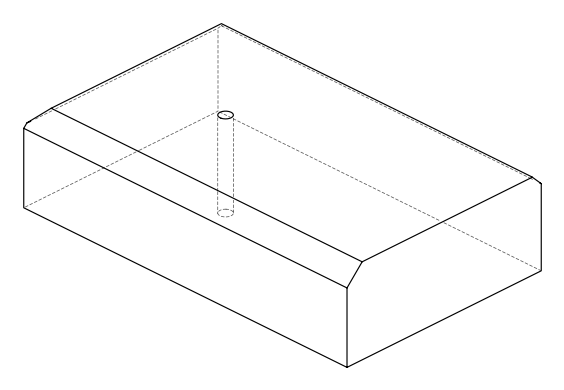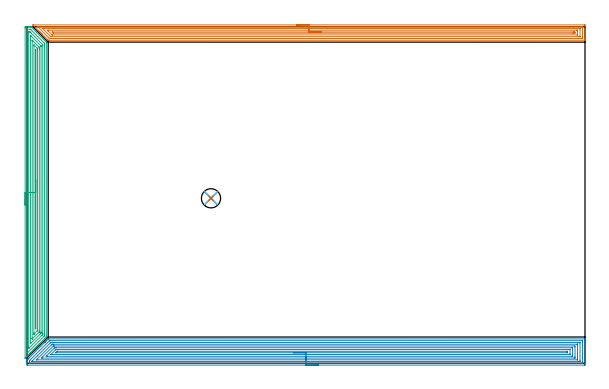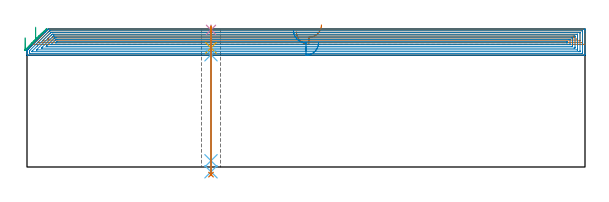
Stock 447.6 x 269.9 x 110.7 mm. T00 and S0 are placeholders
(PLAN: 7 operations, 4 tool changes, 61.6 min)
(1 AREA_MILL | FG_CHAMFER_SURFACE | UGT0205_001 | 17.69 min | 33812 mm3)
(2 AREA_MILL_1 | FG_CHAMFER_SURFACE_1 | UGT0205_001 | 28.5 min | 98673 mm3)
(3 AREA_MILL_2 | FG_CHAMFER_SURFACE_2 | UGT0205_001 | 14.33 min | 35870 mm3)
(4 SPOT_DRILL | STEP1HOLE | NXT0321_9005460120000 | 0.03 min | 46 mm3)
(5 DRILL_BLIND_HOLE_INTO_CENTER | STEP1HOLE | NXT0301_072 | 0.07 min | 1066 mm3)
(6 GUN_DRILL_THROUGH_HOLE | STEP1HOLE | UGT0307_007 | 0.55 min | 7560 mm3)
(7 DRILL_TO_ENLARGE_THROUGH_HOLE | STEP1HOLE | UGT0301_284 | 0.48 min | 11905 mm3)
(TOOL UGT0205_001 | Chamfer Mill 20 x 3 x 45 deg. | D20 FL50 Z2)
(TOOL NXT0321_9005460120000 | NC Spot Drill, 142deg, 12mm, Carbide, Uncoated | D12 PA142 FL30 Z2)
(TOOL NXT0301_072 | Carbide Drill 10.1mm [860.1-1010-051A1-MM 2214] | D10.1 PA140 FL71 Z2)
(TOOL UGT0307_007 | Gun Drill 10 mm | D10 PA130 FL24 Z1)
(TOOL UGT0301_284 | Twist Drill 15.4 mm | D15.4 PA118 FL120 Z2)
(OP 1 AREA_MILL)
G17 G21 G94 G90
T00 M6
G54
G17 G0 G90 X216.15 Y271.4 S1061 M3
G43 Z120.7 H0
Z108.4
G94 G1 X216.188 Z107.528 F250.
X216.302 Z106.663
X216.491 Z105.812
X216.753 Z104.98
X217.087 Z104.174
X217.49 Z103.4
X217.958 Z102.664
X218.49 Z101.972
X219.079 Z101.329
X219.722 Z100.739
X220.414 Z100.208
X221.15 Z99.74
X221.924 Z99.337
X222.73 Z99.003
X223.562 Z98.741
X224.413 Z98.552
X225.278 Z98.438
X226.15 Z98.4
X446.973 Y271.399 Z98.401
X447.406 Y271.396 Z98.402
X447.59 Y271.392 Z98.406
X447.595 Y270.97 Z98.828
X447.6 Y270.352 Z99.445
Y262.17 Z107.624
Y260.765 Z109.031
Y260.41 Z109.385
Y259.7 Z110.099
Y259.447 Z110.352
X447.599 Y259.096 Z110.694
X447.42 Y259.1 Z110.7
X17.843
X17.038 Y259.105 Z110.695
X16.999 Y259.107 Z110.692
X16.95 Y259.152 Z110.647
X16.569 Y259.53 Z110.268
X16.503 Y259.597 Z110.202
X12.168 Y263.93 Z105.866
X12.032 Y264.067 Z105.731
X11.868 Y264.231 Z105.567
X11.728 Y264.37 Z105.426
X11.585 Y264.514 Z105.284
X11.435 Y264.664 Z105.133
X11.288 Y264.81 Z104.985
X11.138 Y264.961 Z104.837
X11.001 Y265.097 Z104.7
X10.848 Y265.25 Z104.545
X10.691 Y265.408 Z104.39
X10.568 Y265.531 Z104.267
X10.407 Y265.69 Z104.105
X10.244 Y265.855 Z103.943
X5.077 Y271.023 Z98.776
X4.88 Y271.222 Z98.578
X4.719 Y271.393 Z98.406
X4.88 Y271.4 Z98.4
X226.15
Y269.986 Z99.814
X445.291 Y269.985 Z99.815
X445.555 Y269.98 Z99.82
X445.582 Y269.979 Z99.821
X445.59 Y269.965 Z99.835
X445.596 Y269.93 Z99.87
X445.598 Y269.896 Z99.904
X445.6 Y269.681 Z100.119
Y269.21 Z100.59
Y261.762 Z108.038
X445.597 Y261.29 Z108.51
X445.59 Y260.891 Z108.909
X445.569 Y260.521 Z109.279
X445.185 Y260.516 Z109.284
X445.078 Y260.515 Z109.285
X18.631
X18.238 Y260.519 Z109.281
X18.046 Y260.521 Z109.279
X17.844 Y260.713 Z109.087
X17.261 Y261.29 Z108.51
X16.95 Y261.6 Z108.2
X8.903 Y269.647 Z100.153
X8.661 Y269.892 Z99.908
X8.621 Y269.935 Z99.865
X8.587 Y269.974 Z99.826
X8.627 Y269.979 Z99.821
X8.903 Y269.984 Z99.816
X9.01 Y269.985 Z99.815
X226.15 Y269.986 Z99.814
Y268.572 Z101.228
X443.397 Y268.571 Z101.229
X443.478 Y268.57 Z101.23
X443.543 Y268.568 Z101.232
X443.579 Y268.565 Z101.235
X443.59 Y268.529 Z101.271
X443.595 Y268.33 Z101.47
X443.599 Y268.131 Z101.669
Y262.17 Z107.63
X443.598 Y261.972 Z107.828
X443.592 Y261.943 Z107.857
X443.588 Y261.935 Z107.865
X443.579 Y261.933 Z107.867
X443.519 Y261.93 Z107.87
X443.397 Y261.929 Z107.871
X442.748 Y261.928 Z107.872
X19.632 Y261.929 Z107.871
X19.386 Y261.93 Z107.87
X19.222 Y261.932 Z107.868
X19.095 Y261.935 Z107.865
X19.035 Y261.977 Z107.823
X18.832 Y262.17 Z107.63
X18.738 Y262.262 Z107.538
X12.671 Y268.33 Z101.47
X12.479 Y268.524 Z101.276
X12.444 Y268.568 Z101.232
X12.446
X12.479 Y268.569 Z101.231
X13.128 Y268.571 Z101.229
X13.373 Y268.572 Z101.228
X226.15
Y267.157 Z102.643
X441.012
X441.456 Y267.155 Z102.645
X441.547 Y267.153 Z102.647
X441.582 Y267.151 Z102.649
X441.59 Y267.112 Z102.688
X441.593 Y267.006 Z102.794
X441.6 Y266.578 Z103.222
Y263.939 Z105.861
X441.599 Y263.494 Z106.306
X441.597 Y263.385 Z106.415
X441.594 Y263.359 Z106.441
X441.59 Y263.351 Z106.449
X441.581 Y263.349 Z106.451
X441.51 Y263.345 Z106.455
X441.311 Y263.343 Z106.457
X20.526
X20.226 Y263.345 Z106.455
X20.155 Y263.347 Z106.453
X20.122 Y263.349 Z106.451
X20.002 Y263.459 Z106.341
X19.751 Y263.701 Z106.099
X19.632 Y263.817 Z105.983
X16.95 Y266.501 Z103.299
X16.885 Y266.57 Z103.23
X16.36 Y267.15 Z102.65
X16.95 Y267.155 Z102.645
X17.248 Y267.157 Z102.643
X226.15
Y265.743 Z104.057
X438.032
X438.875 Y265.741 Z104.059
X438.926 Y265.738 Z104.062
X439.59 Y265.69 Z104.11
X439.595 Y265.032 Z104.768
X439.59 Y264.81 Z104.99
X438.976 Y264.761 Z105.039
X438.926 Y264.76 Z105.04
X438.086 Y264.757 Z105.043
X21.42
X21.366 Y264.759 Z105.041
X21.259 Y264.764 Z105.036
X21.134 Y264.776 Z105.024
X21.097 Y264.81 Z104.99
X20.526 Y265.375 Z104.425
X20.216 Y265.69 Z104.11
X20.181 Y265.729 Z104.072
X20.31 Y265.736 Z104.064
X20.418 Y265.741 Z104.059
X20.472 Y265.743 Z104.057
X20.526
X226.15
X227.022 Z104.095
X227.886 Z104.209
X228.738 Z104.398
X229.57 Z104.66
X230.376 Z104.994
X231.15 Z105.397
X231.886 Z105.865
X232.578 Z106.396
X233.221 Z106.986
X233.81 Z107.629
X234.341 Z108.321
X234.81 Z109.057
X235.213 Z109.831
X235.547 Z110.637
X235.809 Z111.469
X235.998 Z112.32
X236.112 Z113.185
X236.15 Z114.057
G0 Z120.7
M5
M2
(OP 2 AREA_MILL_1)
G17 G21 G94 G90
T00 M6
G54
G17 G0 G90 X233.8 Y-1.5 S1061 M3
G43 Z120.7 H0
Z99.7
G94 G1 X233.762 Z98.828 F250.
X233.648 Z97.964
X233.459 Z97.112
X233.197 Z96.28
X232.863 Z95.474
X232.46 Z94.7
X231.991 Z93.964
X231.46 Z93.272
X230.871 Z92.629
X230.228 Z92.04
X229.536 Z91.508
X228.8 Z91.04
X228.026 Z90.637
X227.22 Z90.303
X226.388 Z90.041
X225.536 Z89.852
X224.671 Z89.738
X223.8 Z89.7
X0.61 Y-1.499 Z89.701
X0.205 Y-1.495 Z89.702
X0.01 Y-1.491 Z89.704
X0. Y-1.097 Z90.098
Y0.338 Z91.534
Y0.659 Z91.855
Y1.302 Z92.501
Y2.415 Z93.614
X0.001 Y2.494 Z93.692
X0.015 Y2.515 Z93.715
X0.106 Y2.606 Z93.806
X0.206 Y2.708 Z93.904
X0.791 Y3.293 Z94.489
X0.907 Y3.408 Z94.607
X1.148 Y3.649 Z94.848
X1.307 Y3.808 Z95.007
X1.669 Y4.171 Z95.367
X13.35 Y15.85 Z107.049
X14.254 Y16.756 Z107.953
X14.299 Y16.799 Z107.998
X14.501 Y17.001 Z108.2
X14.547 Y17.048 Z108.245
X14.596 Y17.097 Z108.296
X14.789 Y17.289 Z108.488
X14.84 Y17.341 Z108.538
X15.134 Y17.634 Z108.834
X15.787 Y18.287 Z109.486
X16.679 Y19.18 Z110.378
X16.853 Y19.352 Z110.547
X17.006 Y19.502 Z110.683
X17.572 Y19.5 Z110.7
X447.437
X447.59 Y19.498 Z110.689
X447.597 Y19.355 Z110.548
X447.6 Y19.205 Z110.404
Y18.862 Z110.061
Y18.219 Z109.414
Y17.02 Z108.216
Y16.463 Z107.657
Y8.4 Z99.598
Y-0.818 Z90.379
X447.596 Y-1.097 Z90.1
X447.59 Y-1.492 Z89.705
X447.396 Y-1.496 Z89.703
X446.99 Y-1.5 Z89.7
X223.8
Y-0.086 Z91.114
X2.26
X2.041 Y-0.084 Z91.116
X2.015 Y-0.082 Z91.118
X2.009 Y-0.08 Z91.12
X2.006 Y-0.073 Z91.127
X2.002 Y-0.042 Z91.158
X2. Y1.048 Z92.248
X2.001 Y1.537 Z92.737
X2.004 Y1.922 Z93.122
X2.01 Y2.046 Z93.246
X2.375 Y2.425 Z93.625
X17.874 Y17.923 Z109.123
X17.96 Y18.006 Z109.206
X18.015 Y18.055 Z109.255
X18.044 Y18.079 Z109.279
X18.601 Y18.086 Z109.286
X445.34
X445.559 Y18.084 Z109.284
X445.585 Y18.082 Z109.282
X445.591 Y18.08 Z109.28
X445.594 Y18.073 Z109.273
X445.598 Y18.042 Z109.242
X445.6 Y18.012 Z109.212
Y17.83 Z109.03
Y1.149 Z92.349
X445.597 Y0.659 Z91.859
X445.592 Y0.278 Z91.478
X445.574 Y-0.079 Z91.121
X445.205 Y-0.084 Z91.116
X445.068 Y-0.085 Z91.115
X223.8 Y-0.086 Z91.114
Y1.328 Z92.528
X4.181 Y1.329 Z92.529
X4.11
X4.054 Y1.332 Z92.532
X4.02 Y1.335 Z92.535
X4.01 Y1.34 Z92.54
X4.008 Y1.36 Z92.56
X4.01 Y1.537 Z92.737
X4.026 Y1.615 Z92.815
X4.062 Y1.654 Z92.854
X4.181 Y1.78 Z92.98
X8.227 Y5.828 Z97.028
X18.666 Y16.266 Z107.466
X18.866 Y16.463 Z107.663
X19.033 Y16.622 Z107.822
X19.08 Y16.665 Z107.865
X19.15 Y16.667 Z107.867
X19.358 Y16.669 Z107.869
X20.039 Y16.671 Z107.871
X20.251 Y16.672 Z107.872
X443.419 Y16.671 Z107.871
X443.49
X443.546 Y16.668 Z107.868
X443.581 Y16.665 Z107.865
X443.59 Y16.66 Z107.86
X443.592 Y16.64 Z107.84
X443.598 Y16.463 Z107.663
X443.6 Y16.285 Z107.485
Y2.237 Z93.437
X443.598 Y1.537 Z92.737
X443.595 Y1.364 Z92.564
X443.59 Y1.339 Z92.539
X443.576 Y1.335 Z92.535
X443.525 Y1.332 Z92.532
X443.419 Y1.33 Z92.53
X442.739 Y1.329 Z92.529
X442.526 Y1.328 Z92.528
X223.8
Y2.743 Z93.943
X8.311
X7.928 Y2.744 Z93.944
X7.752 Y2.747 Z93.947
X7.658 Y2.75 Z93.95
X7.614 Y2.755 Z93.955
X7.7 Y2.851 Z94.051
X19.556 Y14.707 Z105.907
X19.903 Y15.049 Z106.249
X20.023 Y15.164 Z106.364
X20.116 Y15.25 Z106.45
X20.251 Y15.253 Z106.453
X20.585 Y15.256 Z106.456
X21.143 Y15.257 Z106.457
X21.476
X441.074
X441.468 Y15.256 Z106.456
X441.546 Y15.254 Z106.454
X441.58 Y15.251 Z106.451
X441.59 Y15.247 Z106.447
X441.593 Y15.226 Z106.426
X441.596 Y15.129 Z106.329
X441.6 Y14.74 Z105.94
Y3.293 Z94.493
X441.593 Y2.871 Z94.071
X441.59 Y2.766 Z93.966
X441.585 Y2.749 Z93.949
X441.554 Y2.747 Z93.947
X441.487 Y2.745 Z93.945
X441.3 Y2.743 Z93.943
X223.8
Y4.157 Z95.357
X12.216
X11.481 Y4.171 Z95.371
X11.842 Y4.539 Z95.739
X12.216 Y4.918 Z96.118
X21.128 Y13.829 Z105.029
X21.137 Y13.835 Z105.035
X21.143 Y13.837 Z105.037
X22.022 Y13.843 Z105.043
X438.955
X439.59 Y13.829 Z105.029
X439.599 Y13.196 Z104.396
Y5.049 Z96.249
X439.597 Y4.418 Z95.618
X439.59 Y4.171 Z95.371
X438.97 Y4.157 Z95.357
X438.955
X223.8
Y5.571 Z96.771
X16.148
X15.787 Y5.573 Z96.773
X15.425 Y5.576 Z96.776
X15.34 Y5.578 Z96.778
X15.517 Y5.764 Z96.964
X15.621 Y5.872 Z97.072
X21.928 Y12.179 Z103.379
X22.036 Y12.286 Z103.486
X22.176 Y12.416 Z103.616
X22.302 Y12.422 Z103.622
X22.57 Y12.426 Z103.626
X22.929 Y12.428 Z103.628
X23.46 Y12.429 Z103.629
X436.808
X437.17 Y12.428 Z103.628
X437.531 Y12.424 Z103.624
X437.577 Y12.422 Z103.622
X437.59 Y12.419 Z103.619
X437.593 Y12.401 Z103.601
X437.597 Y12.327 Z103.527
X437.599 Y12.214 Z103.414
X437.6 Y12.073 Z103.273
X437.599 Y5.716 Z96.916
X437.597 Y5.61 Z96.81
X437.594 Y5.584 Z96.784
X437.589 Y5.578 Z96.778
X437.582 Y5.575 Z96.775
X437.53 Y5.573 Z96.773
X437.17 Y5.571 Z96.771
X436.639
X223.8
Y6.985 Z98.185
X19.358 Y6.986 Z98.186
X19.296 Y6.987 Z98.187
X19.217 Y6.991 Z98.191
X19.202 Y6.993 Z98.193
X19.219 Y7.015 Z98.215
X19.248 Y7.048 Z98.248
X19.358 Y7.161 Z98.361
X22.929 Y10.73 Z101.93
X23.167 Y10.961 Z102.161
X23.211 Y11.002 Z102.202
X23.29 Y11.008 Z102.208
X23.467 Y11.011 Z102.211
X23.822 Y11.014 Z102.214
X24.005 Y11.015 Z102.215
X434.675
X435.384 Y11.012 Z102.212
X435.573 Y11.009 Z102.209
X435.592 Y11.005 Z102.205
X435.595 Y11.002 Z102.202
X435.599 Y10.984 Z102.184
X435.6 Y7.471 Z98.671
X435.598 Y7.259 Z98.459
X435.595 Y7.118 Z98.318
X435.59 Y7.007 Z98.207
X435.578 Y6.992 Z98.192
X435.561 Y6.99 Z98.19
X435.384 Y6.987 Z98.187
X435.201 Y6.986 Z98.186
X223.8 Y6.985 Z98.185
Y8.4 Z99.6
X23.822
X23.09 Y8.402 Z99.602
X23.086 Y8.405 Z99.605
X23.076 Y8.417 Z99.617
X23.213 Y8.561 Z99.761
X23.513 Y8.865 Z100.065
X24.087 Y9.439 Z100.639
X24.215 Y9.56 Z100.76
X24.239 Y9.581 Z100.781
X24.279 Y9.594 Z100.794
X24.386 Y9.597 Z100.797
X24.551 Y9.6 Z100.8
X432.706
X433.439 Y9.596 Z100.796
X433.599 Y9.593 Z100.793
Y8.407 Z99.607
X432.869 Y8.4 Z99.6
X432.706
X223.8
X222.928 Z99.638
X222.063 Z99.751
X221.212 Z99.94
X220.38 Z100.203
X219.574 Z100.536
X218.8 Z100.939
X218.064 Z101.408
X217.372 Z101.939
X216.729 Z102.528
X216.139 Z103.172
X215.608 Z103.864
X215.14 Z104.6
X214.737 Z105.373
X214.403 Z106.179
X214.141 Z107.011
X213.952 Z107.863
X213.838 Z108.728
X213.8 Z109.6
G0 Z120.7
M5
M2
(OP 3 AREA_MILL_2)
G17 G21 G94 G90
T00 M6
G54
G17 G0 G90 X-1.5 Y126.95 S1061 M3
G43 Z120.7 H0
Z103.7
G94 G1 Y126.988 Z102.828 F250.
Y127.102 Z101.964
Y127.291 Z101.112
Y127.553 Z100.28
Y127.887 Z99.474
Y128.29 Z98.7
Y128.758 Z97.964
Y129.289 Z97.272
Y129.879 Z96.629
Y130.522 Z96.04
Y131.214 Z95.508
Y131.95 Z95.04
Y132.724 Z94.637
Y133.53 Z94.303
Y134.362 Z94.041
Y135.213 Z93.852
Y136.078 Z93.738
Y136.95 Z93.7
Y268.904
X-1.499 Y269.272 Z93.701
X-1.494 Y269.792 Z93.703
X-1.491 Y269.891 Z93.705
X-0.978 Y269.9 Z94.217
X1.681 Z96.876
X2.399 Z97.599
X3.011 Z98.21
X3.097 Y269.899 Z98.296
X3.2 Y269.89 Z98.395
X3.308 Y269.793 Z98.507
X15.451 Y257.649 Z110.65
X15.493 Y257.604 Z110.693
X15.496 Y257.571 Z110.695
X15.5 Y256.755 Z110.7
Y21.615
X15.499 Y20.995 Z110.685
X15.429 Y20.928 Z110.627
X15.422 Y20.921 Z110.62
X13.88 Y19.38 Z109.08
X12.54 Y18.039 Z107.738
X11.198 Y16.698 Z106.397
X10.304 Y15.804 Z105.503
X9.858 Y15.357 Z105.056
X9.41 Y14.91 Z104.609
X8.964 Y14.463 Z104.162
X8.402 Y13.901 Z103.601
X8.182 Y13.68 Z103.379
X8.07 Y13.569 Z103.267
X7.53 Y13.03 Z102.729
X7.296 Y12.794 Z102.492
X7.176 Y12.675 Z102.373
X6.659 Y12.158 Z101.858
X6.409 Y11.907 Z101.605
X6.282 Y11.781 Z101.479
X5.787 Y11.287 Z100.987
X5.523 Y11.021 Z100.719
X5.388 Y10.886 Z100.585
X4.916 Y10.416 Z100.116
X4.636 Y10.134 Z99.832
X4.045 Y9.545 Z99.245
X3.75 Y9.247 Z98.945
X3.159 Y8.659 Z98.359
X2.863 Y8.361 Z98.058
X2.257 Y7.757 Z97.457
X1.977 Y7.474 Z97.171
X1.294 Y6.793 Z96.493
X0.918 Y6.416 Z96.114
X0.376 Y5.876 Z95.576
X0.024 Y5.522 Z95.22
X-0.542 Y4.958 Z94.658
X-1.319 Y4.181 Z93.879
X-1.421 Y4.082 Z93.777
X-1.492 Y4.016 Z93.706
X-1.498 Y4.142 Z93.702
X-1.499 Y4.181 Z93.701
X-1.5 Y136.95 Z93.7
X-0.086 Z95.114
X-0.085 Y267.706 Z95.115
X-0.084 Y267.817 Z95.116
X-0.081 Y267.871 Z95.119
X-0.079 Y267.89 Z95.121
X-0.03 Y267.892 Z95.17
X0.383 Y267.899 Z95.583
X2.156 Z97.356
X2.568 Y267.895 Z97.768
X2.705 Y267.89 Z97.905
X2.752 Y267.887 Z97.952
X2.789 Y267.854 Z97.989
X2.865 Y267.782 Z98.065
X3.166 Y267.484 Z98.366
X13.895 Y256.755 Z109.095
X13.994 Y256.653 Z109.194
X14.053 Y256.587 Z109.253
X14.079 Y256.556 Z109.279
X14.08 Y256.532 Z109.28
X14.083 Y256.311 Z109.283
X14.086 Y255.867 Z109.286
Y22.515
X14.08 Y22.066 Z109.28
X14.079 Y22.042 Z109.279
X14.066 Y22.024 Z109.266
X14.035 Y21.988 Z109.235
X13.976 Y21.927 Z109.176
X13.88 Y21.829 Z109.08
X-0.024 Y7.927 Z95.176
X-0.059 Y7.893 Z95.141
X-0.074 Y7.882 Z95.126
X-0.078 Y7.881 Z95.122
X-0.08 Y7.887 Z95.12
X-0.083 Y7.99 Z95.117
X-0.086 Y8.198 Z95.114
Y136.95
X1.328 Z96.528
X1.329 Y265.157 Z96.529
X1.33 Y265.696 Z96.53
X1.333 Y265.872 Z96.533
X1.335 Y265.887 Z96.535
X1.358 Y265.892 Z96.558
X1.411 Y265.897 Z96.611
X1.479 Y265.9 Z96.679
X1.681 Y265.899 Z96.881
X1.884 Y265.897 Z97.084
X2.287 Y265.89 Z97.487
X2.503 Y265.696 Z97.703
X2.568 Y265.632 Z97.768
X3.399 Y264.802 Z98.599
X12.339 Y255.861 Z107.539
X12.664 Y255.512 Z107.864
X12.669 Y254.967 Z107.869
X12.671 Y254.612 Z107.871
Y24.297
X12.67 Y23.944 Z107.87
X12.664 Y23.403 Z107.864
X12.654 Y23.065 Z107.854
X12.319 Y22.72 Z107.519
X12.215 Y22.614 Z107.415
X1.38 Y11.781 Z96.58
X1.361 Y11.765 Z96.561
X1.348 Y11.757 Z96.548
X1.336 Y11.781 Z96.536
X1.333 Y11.823 Z96.533
X1.33 Y12.135 Z96.53
X1.329 Y12.675 Z96.529
X1.328 Y13.03 Z96.528
Y136.95
X2.743 Z97.943
Y262.119
X2.745 Y262.835 Z97.945
X2.747 Y262.939 Z97.947
X2.749 Y262.985 Z97.949
X2.934 Y262.806 Z98.134
X3.278 Y262.47 Z98.478
X3.454 Y262.297 Z98.654
X3.632 Y262.119 Z98.832
X10.784 Y254.967 Z105.984
X11.026 Y254.722 Z106.226
X11.189 Y254.554 Z106.389
X11.246 Y254.493 Z106.446
X11.25 Y254.471 Z106.45
X11.253 Y254.428 Z106.453
X11.257 Y254.25 Z106.457
Y25.192
X11.256 Y24.476 Z106.456
X11.254 Y24.297 Z106.454
X11.25 Y24.123 Z106.45
X11.142 Y24.003 Z106.342
X10.992 Y23.848 Z106.192
X10.555 Y23.403 Z105.755
X2.983 Y15.832 Z98.183
X2.91 Y15.761 Z98.11
X2.827 Y15.682 Z98.027
X2.76 Y15.62 Z97.96
X2.75 Y15.711 Z97.95
X2.744 Y16.073 Z97.944
X2.743 Y16.251 Z97.943
Y136.95
X4.157 Z99.357
Y258.728
X4.159 Y258.914 Z99.359
X4.161 Y259.037 Z99.361
X4.163 Y259.119 Z99.363
X4.199 Y259.091 Z99.399
X4.341 Y258.955 Z99.541
X4.758 Y258.543 Z99.958
X9.229 Y254.073 Z104.429
X9.659 Y253.639 Z104.859
X9.772 Y253.522 Z104.972
X9.826 Y253.464 Z105.026
X9.836 Y253.363 Z105.036
X9.84 Y253.179 Z105.04
X9.842 Y252.995 Z105.042
X9.843 Y252.285 Z105.043
Y252.099
X9.842 Y25.901 Z105.042
X9.837 Y25.192 Z105.037
X9.836 Y25.15 Z105.036
X9.811 Y25.119 Z105.011
X9.774 Y25.076 Z104.974
X9.659 Y24.959 Z104.859
X4.341 Y19.639 Z99.541
X4.247 Y19.547 Z99.447
X4.183 Y19.49 Z99.383
X4.165 Y19.475 Z99.365
X4.163 Y19.478 Z99.363
X4.161 Y19.519 Z99.361
X4.158 Y19.642 Z99.358
X4.157 Y19.827 Z99.357
Y20.012
Y136.95
X5.571 Z100.771
X5.572 Y254.619 Z100.772
X5.573 Y254.967 Z100.773
X5.576 Y255.246 Z100.776
X5.578 Y255.263 Z100.778
X5.613 Y255.231 Z100.813
X5.704 Y255.145 Z100.904
X5.885 Y254.967 Z101.085
X7.887 Y252.965 Z103.087
X8.223 Y252.622 Z103.423
X8.392 Y252.449 Z103.592
X8.422 Y252.406 Z103.622
X8.425 Y252.362 Z103.625
X8.426 Y252.285 Z103.626
X8.429 Y251.738 Z103.629
Y251.391
X8.428 Y26.98 Z103.628
X8.426 Y26.436 Z103.626
X8.422 Y26.26 Z103.622
X8.419 Y26.178 Z103.619
X8.333 Y26.086 Z103.533
X8.111 Y25.859 Z103.311
X7.887 Y25.634 Z103.087
X5.655 Y23.403 Z100.855
X5.627 Y23.38 Z100.827
X5.616 Y23.373 Z100.816
X5.578 Y23.359 Z100.778
X5.576 Y23.403 Z100.776
X5.574 Y23.502 Z100.774
X5.571 Y23.95 Z100.771
Y24.297
Y136.95
X6.985 Z102.185
Y250.497
X6.987 Y251.391 Z102.187
X6.988 Y251.402 Z102.188
X6.99 Y251.403 Z102.19
X7. Y251.398 Z102.2
X7.007 Y251.391 Z102.207
X7.01 Y251.38 Z102.21
X7.015 Y250.497 Z102.215
X7.014 Y27.86 Z102.214
X7. Y27.517 Z102.2
X6.986 Y27.874 Z102.186
Y27.888
X6.985 Y136.95 Z102.185
Y137.821 Z102.223
Y138.686 Z102.337
Y139.538 Z102.526
Y140.37 Z102.788
Y141.176 Z103.122
Y141.95 Z103.525
Y142.686 Z103.994
Y143.378 Z104.525
Y144.021 Z105.114
Y144.61 Z105.757
Y145.141 Z106.45
Y145.61 Z107.185
Y146.013 Z107.959
Y146.347 Z108.765
Y146.609 Z109.597
Y146.798 Z110.449
Y146.912 Z111.314
Y146.95 Z112.185
G0 Z120.7
M5
M2
(OP 4 SPOT_DRILL)
G17 G21 G94 G90
T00 M6
G54
G17 G0 G90 X147.6 Y132.3 S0 M3
G43 Z120.7 H0
G94 G81 G98 Z110.037 F250. R113.7
G80
M5
M2
(OP 5 DRILL_BLIND_HOLE_INTO_CENTER)
G17 G21 G94 G90
T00 M6
G54
G17 G0 G90 X147.6 Y132.3 S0 M3
G43 Z120.7 H1
G94 G81 G98 Z95.55 F250. R112.7
G80
M5
M2
(OP 6 GUN_DRILL_THROUGH_HOLE)
G17 G21 G94 G90
T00 M6
G54
G17 G0 G90 X147.6 Y132.3 M8
G43 Z120.7 H0
Z107.187
S716 M3
G94 G1 Z90.038 F125. M26
G4 X.084
Z5. F250.
G4 X.084
Z-3.832 F125.
G4 X.084
M5
M9
G0 Z107.187
Z120.7
M2
(OP 7 DRILL_TO_ENLARGE_THROUGH_HOLE)
G17 G21 G94 G90
T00 M6
G54
G17 G0 G90 X147.6 Y132.3 S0 M3
G43 Z120.7 H0
G94 G73 G98 Z-6.127 F250. Q14.603 R112.7
G80
M5
M2
